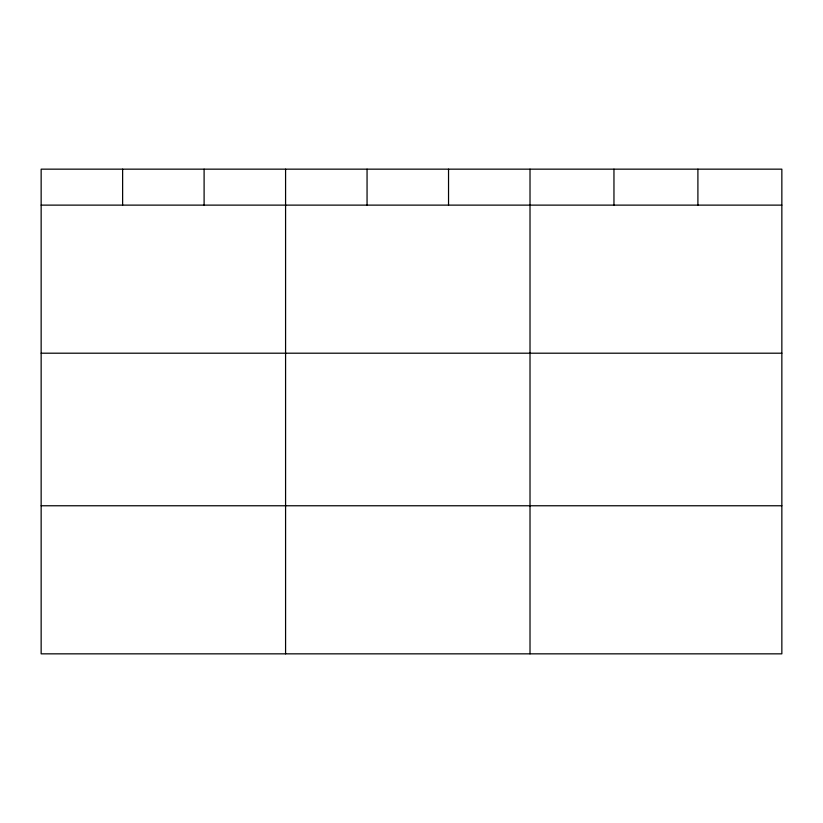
<?xml version="1.0" encoding="UTF-8"?>
<svg xmlns="http://www.w3.org/2000/svg" width="823" height="823" viewBox="0 0 823 823"><rect width="100%" height="100%" fill="white"/><g stroke="black" fill="none" stroke-linecap="round" stroke-linejoin="round"><path stroke-width="1.23" d="M781.85 353.201L781.85 169.157L41.15 169.157L41.15 653.843L781.85 653.843L781.85 353.201L41.15 353.201M41.15 205.122L781.85 205.122M41.15 505.764L781.85 505.764M697.904 169.157L697.904 205.122M613.958 169.157L613.958 205.122M530.012 169.157L530.012 653.843M448.535 169.157L448.535 205.122M367.058 169.157L367.058 205.122M285.581 169.157L285.581 653.843M204.104 169.157L204.104 205.122M122.627 169.157L122.627 205.122"/></g></svg>
